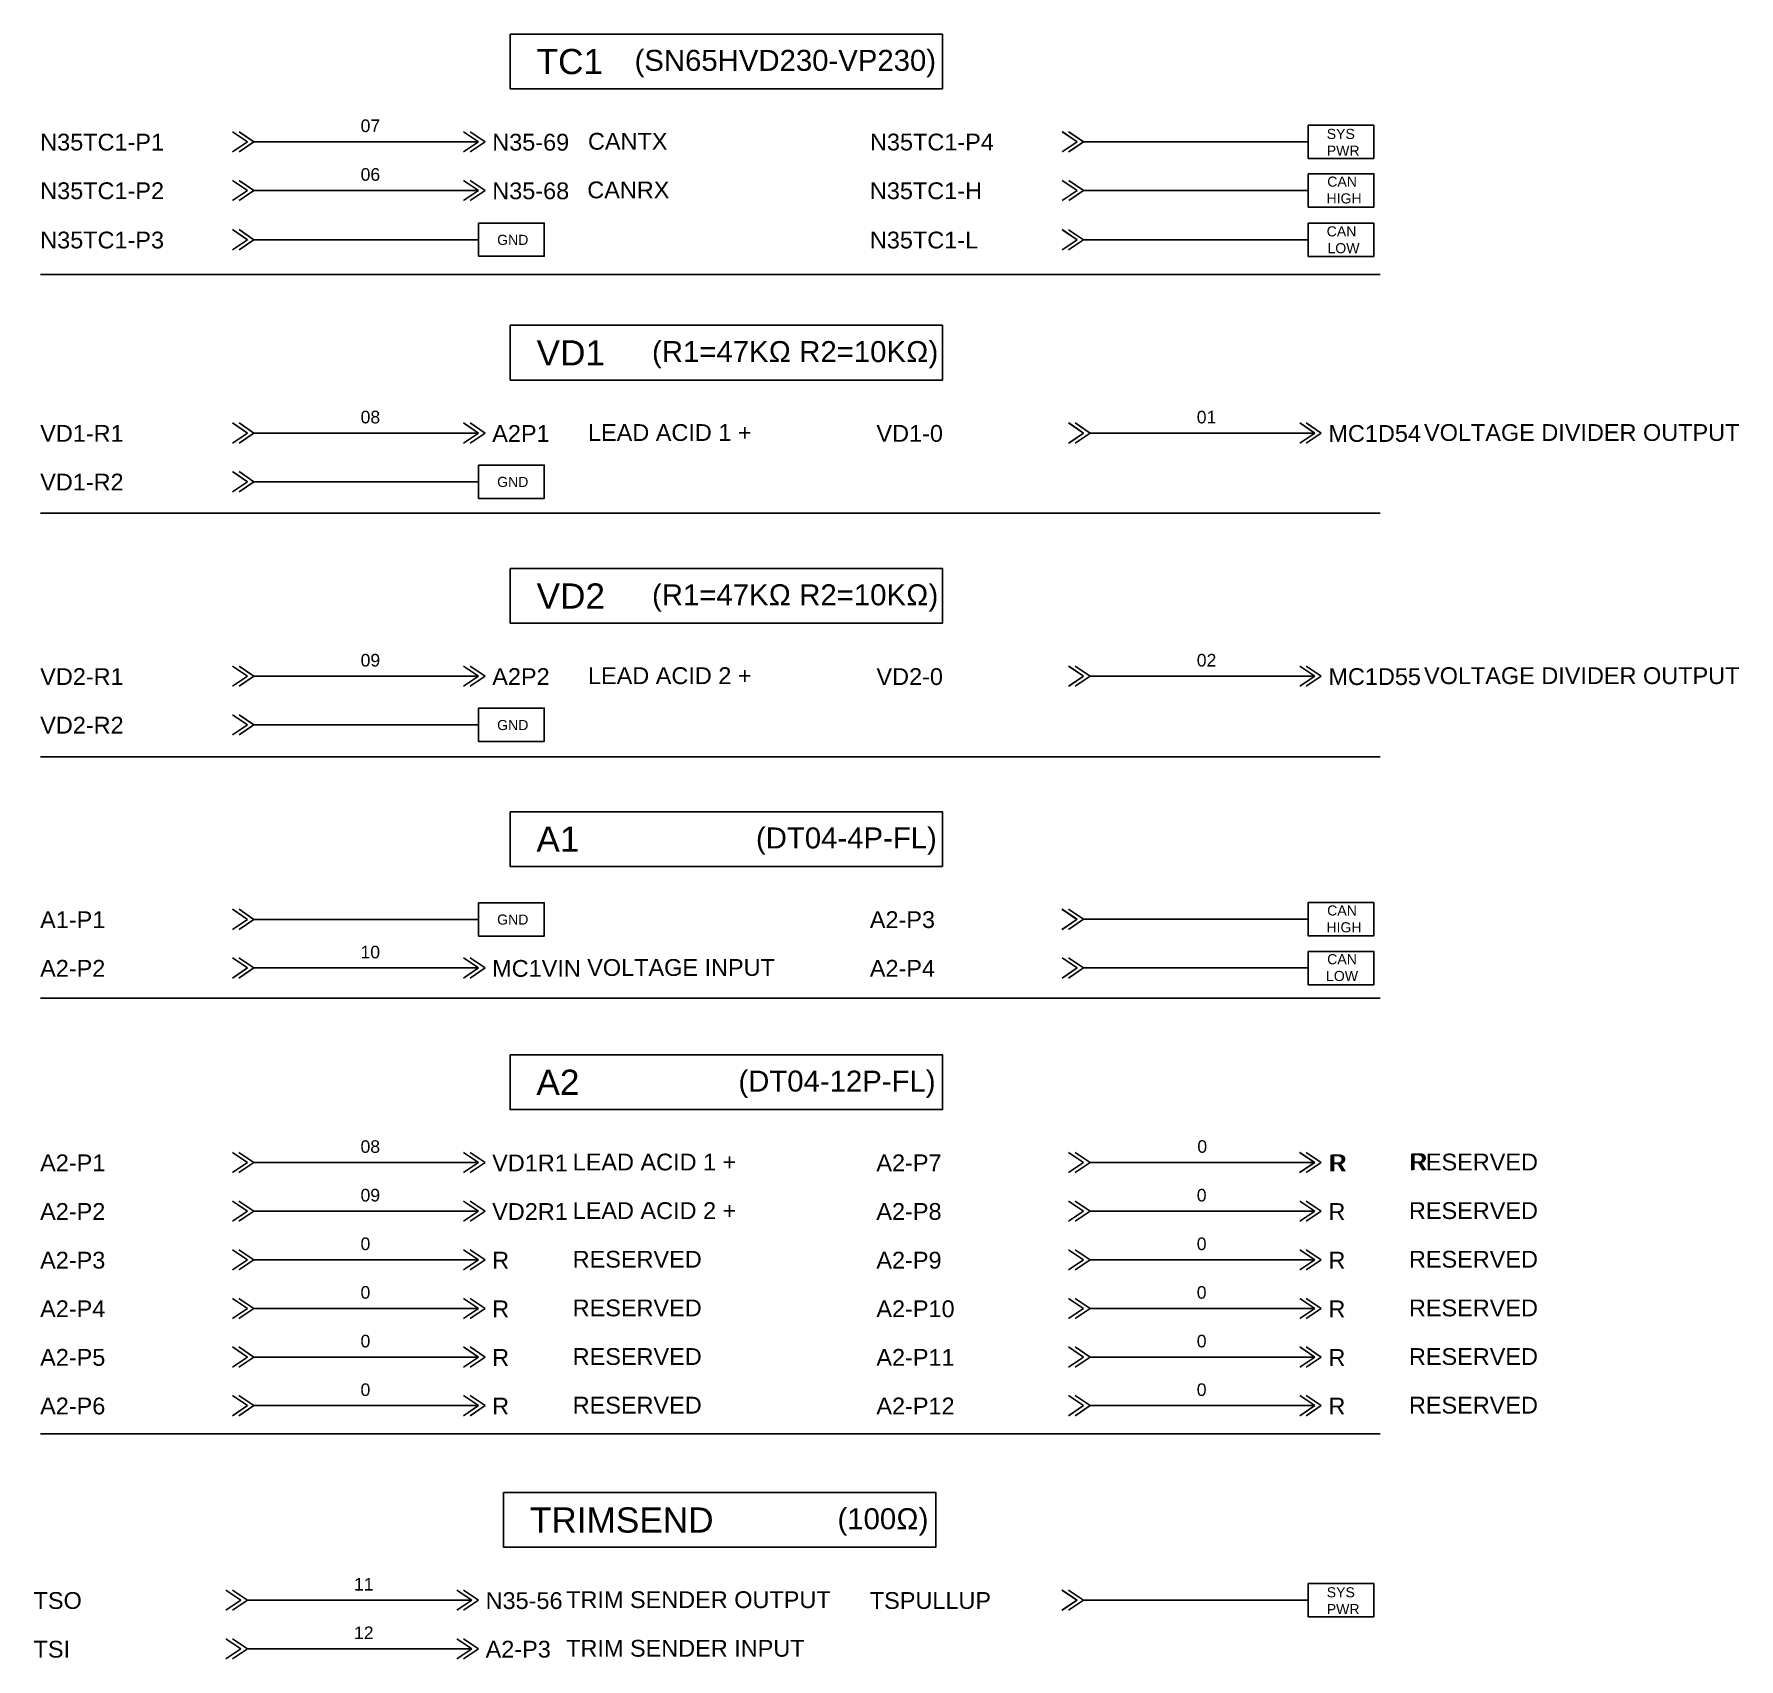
# Model space of a CAD drawing. Header units: millimetres. Extents: x 2700 to 2830, y 1916 to 1951.
# Drawn here: x 2721.97 to 2742.27, y 1932.09 to 1951.44 of the extents above; entities that cross this region are included whole.
import ezdxf

# ---------------------------------------------------------------- set-up
doc = ezdxf.new("R2010")
doc.units = ezdxf.units.MM
doc.layers.add('62', color=1, linetype='Continuous')
doc.styles.get("Standard").update_dxf_attribs({"font": 'arial.ttf'})

msp = doc.modelspace()

# ---------------------------------------------------------------- linework, layer by layer
at = {"color": 0}
for p, q in [((2724.329, 1950.281), (2724.507, 1950.161)), ((2724.329, 1950.041), (2724.507, 1950.161)), ((2724.407, 1950.281), (2724.585, 1950.161)), ((2724.407, 1950.041), (2724.585, 1950.161)), ((2727.082, 1950.281), (2727.26, 1950.161)), ((2727.082, 1950.041), (2727.26, 1950.161)), ((2727.16, 1950.281), (2727.338, 1950.161)), ((2727.16, 1950.041), (2727.338, 1950.161)), ((2734.21, 1950.281), (2734.388, 1950.161)), ((2734.21, 1950.041), (2734.388, 1950.161)), ((2734.211, 1950.282), (2734.39, 1950.162)), ((2734.211, 1950.042), (2734.39, 1950.162)), ((2734.288, 1950.281), (2734.466, 1950.161)), ((2734.288, 1950.281), (2734.466, 1950.161)), ((2734.288, 1950.041), (2734.466, 1950.161)), ((2734.288, 1950.041), (2734.466, 1950.161)), ((2734.289, 1950.281), (2734.467, 1950.161)), ((2734.289, 1950.281), (2734.467, 1950.161)), ((2734.289, 1950.041), (2734.467, 1950.161)), ((2734.289, 1950.041), (2734.467, 1950.161)), ((2734.289, 1950.041), (2734.467, 1950.161)), ((2724.329, 1949.702), (2724.507, 1949.582)), ((2724.407, 1949.702), (2724.585, 1949.582)), ((2727.082, 1949.702), (2727.26, 1949.582)), ((2727.16, 1949.702), (2727.338, 1949.582)), ((2734.211, 1949.702), (2734.389, 1949.582)), ((2734.211, 1949.702), (2734.389, 1949.582)), ((2734.289, 1949.702), (2734.467, 1949.582)), ((2724.329, 1949.462), (2724.507, 1949.582)), ((2724.407, 1949.462), (2724.585, 1949.582)), ((2727.082, 1949.462), (2727.26, 1949.582)), ((2727.16, 1949.462), (2727.338, 1949.582)), ((2734.211, 1949.462), (2734.389, 1949.582)), ((2734.211, 1949.462), (2734.389, 1949.582)), ((2734.289, 1949.462), (2734.467, 1949.582)), ((2724.328, 1949.115), (2724.506, 1948.995)), ((2724.329, 1949.115), (2724.507, 1948.995)), ((2724.329, 1949.115), (2724.507, 1948.995)), ((2724.407, 1949.115), (2724.585, 1948.995)), ((2734.209, 1949.113), (2734.388, 1948.993)), ((2734.211, 1949.115), (2734.389, 1948.995)), ((2734.287, 1949.113), (2734.466, 1948.993)), ((2724.328, 1948.875), (2724.506, 1948.995)), ((2724.329, 1948.875), (2724.507, 1948.995)), ((2724.329, 1948.875), (2724.507, 1948.995)), ((2724.329, 1948.875), (2724.507, 1948.995)), ((2724.407, 1948.875), (2724.585, 1948.995)), ((2734.209, 1948.873), (2734.388, 1948.993)), ((2734.211, 1948.875), (2734.389, 1948.995)), ((2734.287, 1948.873), (2734.466, 1948.993)), ((2724.329, 1946.812), (2724.507, 1946.692)), ((2724.329, 1946.572), (2724.507, 1946.692)), ((2724.407, 1946.812), (2724.585, 1946.692)), ((2724.407, 1946.572), (2724.585, 1946.692)), ((2727.082, 1946.812), (2727.26, 1946.692)), ((2727.082, 1946.572), (2727.26, 1946.692)), ((2727.16, 1946.812), (2727.338, 1946.692)), ((2727.16, 1946.572), (2727.338, 1946.692)), ((2734.288, 1946.812), (2734.466, 1946.692)), ((2734.288, 1946.812), (2734.466, 1946.692)), ((2734.288, 1946.572), (2734.466, 1946.692)), ((2734.288, 1946.572), (2734.466, 1946.692)), ((2734.289, 1946.812), (2734.467, 1946.692)), ((2734.289, 1946.812), (2734.467, 1946.692)), ((2734.289, 1946.572), (2734.467, 1946.692)), ((2734.289, 1946.572), (2734.467, 1946.692)), ((2734.289, 1946.572), (2734.467, 1946.692)), ((2734.366, 1946.812), (2734.544, 1946.692)), ((2734.366, 1946.572), (2734.544, 1946.692)), ((2737.04, 1946.812), (2737.219, 1946.692)), ((2737.04, 1946.572), (2737.219, 1946.692)), ((2737.118, 1946.812), (2737.297, 1946.692)), ((2737.118, 1946.572), (2737.297, 1946.692)), ((2724.328, 1946.232), (2724.506, 1946.112)), ((2724.328, 1945.992), (2724.506, 1946.112)), ((2724.329, 1946.232), (2724.507, 1946.112)), ((2724.329, 1946.232), (2724.507, 1946.112)), ((2724.329, 1946.232), (2724.507, 1946.112)), ((2724.329, 1945.992), (2724.507, 1946.112)), ((2724.329, 1945.992), (2724.507, 1946.112)), ((2724.329, 1945.992), (2724.507, 1946.112)), ((2724.329, 1945.992), (2724.507, 1946.112)), ((2724.407, 1946.232), (2724.585, 1946.112)), ((2724.407, 1945.992), (2724.585, 1946.112)), ((2724.329, 1943.915), (2724.507, 1943.795)), ((2724.407, 1943.915), (2724.585, 1943.795)), ((2727.082, 1943.915), (2727.26, 1943.795)), ((2727.16, 1943.915), (2727.338, 1943.795)), ((2734.288, 1943.915), (2734.466, 1943.795)), ((2734.288, 1943.915), (2734.466, 1943.795)), ((2734.289, 1943.915), (2734.467, 1943.795)), ((2734.289, 1943.915), (2734.467, 1943.795)), ((2734.366, 1943.915), (2734.544, 1943.795)), ((2737.04, 1943.915), (2737.219, 1943.795)), ((2737.118, 1943.915), (2737.297, 1943.795)), ((2724.329, 1943.675), (2724.507, 1943.795)), ((2724.407, 1943.675), (2724.585, 1943.795)), ((2727.082, 1943.675), (2727.26, 1943.795)), ((2727.16, 1943.675), (2727.338, 1943.795)), ((2734.288, 1943.675), (2734.466, 1943.795)), ((2734.288, 1943.675), (2734.466, 1943.795)), ((2734.289, 1943.675), (2734.467, 1943.795)), ((2734.289, 1943.675), (2734.467, 1943.795)), ((2734.289, 1943.675), (2734.467, 1943.795)), ((2734.366, 1943.675), (2734.544, 1943.795)), ((2737.04, 1943.675), (2737.219, 1943.795)), ((2737.118, 1943.675), (2737.297, 1943.795)), ((2724.328, 1943.336), (2724.506, 1943.216)), ((2724.328, 1943.096), (2724.506, 1943.216)), ((2724.329, 1943.336), (2724.507, 1943.216)), ((2724.329, 1943.336), (2724.507, 1943.216)), ((2724.329, 1943.336), (2724.507, 1943.216)), ((2724.329, 1943.096), (2724.507, 1943.216)), ((2724.329, 1943.096), (2724.507, 1943.216)), ((2724.329, 1943.096), (2724.507, 1943.216)), ((2724.329, 1943.096), (2724.507, 1943.216)), ((2724.407, 1943.336), (2724.585, 1943.216)), ((2724.407, 1943.096), (2724.585, 1943.216)), ((2724.328, 1941.019), (2724.506, 1940.899)), ((2724.328, 1941.019), (2724.506, 1940.899)), ((2724.329, 1941.019), (2724.507, 1940.899)), ((2724.329, 1941.019), (2724.507, 1940.899)), ((2724.329, 1941.019), (2724.507, 1940.899)), ((2724.407, 1941.019), (2724.585, 1940.899)), ((2734.208, 1941.019), (2734.387, 1940.899)), ((2734.21, 1941.02), (2734.388, 1940.9)), ((2734.21, 1941.02), (2734.388, 1940.9)), ((2734.21, 1941.02), (2734.388, 1940.9)), ((2734.288, 1941.02), (2734.466, 1940.9)), ((2724.328, 1940.779), (2724.506, 1940.899)), ((2724.328, 1940.779), (2724.506, 1940.899)), ((2724.329, 1940.779), (2724.507, 1940.899)), ((2724.329, 1940.779), (2724.507, 1940.899)), ((2724.329, 1940.779), (2724.507, 1940.899)), ((2724.329, 1940.779), (2724.507, 1940.899)), ((2724.407, 1940.779), (2724.585, 1940.899)), ((2734.208, 1940.779), (2734.387, 1940.899)), ((2734.21, 1940.78), (2734.388, 1940.9)), ((2734.21, 1940.78), (2734.388, 1940.9)), ((2734.21, 1940.78), (2734.388, 1940.9)), ((2734.288, 1940.78), (2734.466, 1940.9)), ((2724.328, 1940.44), (2724.506, 1940.32)), ((2724.406, 1940.44), (2724.584, 1940.32)), ((2727.08, 1940.44), (2727.259, 1940.32)), ((2727.158, 1940.44), (2727.337, 1940.32)), ((2734.21, 1940.44), (2734.388, 1940.32)), ((2734.21, 1940.44), (2734.388, 1940.32)), ((2734.288, 1940.44), (2734.466, 1940.32)), ((2724.328, 1940.2), (2724.506, 1940.32)), ((2724.406, 1940.2), (2724.584, 1940.32)), ((2727.08, 1940.2), (2727.259, 1940.32)), ((2727.158, 1940.2), (2727.337, 1940.32)), ((2734.21, 1940.2), (2734.388, 1940.32)), ((2734.21, 1940.2), (2734.388, 1940.32)), ((2734.288, 1940.2), (2734.466, 1940.32)), ((2724.328, 1938.123), (2724.506, 1938.003)), ((2724.406, 1938.123), (2724.584, 1938.003)), ((2727.08, 1938.123), (2727.259, 1938.003)), ((2727.158, 1938.123), (2727.337, 1938.003)), ((2734.286, 1938.123), (2734.465, 1938.003)), ((2734.288, 1938.123), (2734.466, 1938.003)), ((2734.364, 1938.123), (2734.543, 1938.003)), ((2734.366, 1938.123), (2734.544, 1938.003)), ((2737.039, 1938.123), (2737.218, 1938.003)), ((2737.04, 1938.123), (2737.219, 1938.003)), ((2737.117, 1938.123), (2737.295, 1938.003)), ((2737.118, 1938.123), (2737.297, 1938.003)), ((2724.328, 1937.883), (2724.506, 1938.003)), ((2724.406, 1937.883), (2724.584, 1938.003)), ((2727.08, 1937.883), (2727.259, 1938.003)), ((2727.158, 1937.883), (2727.337, 1938.003)), ((2734.286, 1937.883), (2734.465, 1938.003)), ((2734.288, 1937.883), (2734.466, 1938.003)), ((2734.364, 1937.883), (2734.543, 1938.003)), ((2734.366, 1937.883), (2734.544, 1938.003)), ((2737.039, 1937.883), (2737.218, 1938.003)), ((2737.04, 1937.883), (2737.219, 1938.003)), ((2737.117, 1937.883), (2737.295, 1938.003)), ((2737.118, 1937.883), (2737.297, 1938.003)), ((2724.328, 1937.544), (2724.506, 1937.424)), ((2724.406, 1937.544), (2724.584, 1937.424)), ((2727.08, 1937.544), (2727.259, 1937.424)), ((2727.158, 1937.544), (2727.337, 1937.424)), ((2734.288, 1937.544), (2734.466, 1937.424)), ((2734.366, 1937.544), (2734.544, 1937.424)), ((2737.04, 1937.544), (2737.219, 1937.424)), ((2737.118, 1937.544), (2737.297, 1937.424)), ((2724.328, 1937.304), (2724.506, 1937.424)), ((2724.406, 1937.304), (2724.584, 1937.424)), ((2727.08, 1937.304), (2727.259, 1937.424)), ((2727.158, 1937.304), (2727.337, 1937.424)), ((2734.288, 1937.304), (2734.466, 1937.424)), ((2734.366, 1937.304), (2734.544, 1937.424)), ((2737.04, 1937.304), (2737.219, 1937.424)), ((2737.118, 1937.304), (2737.297, 1937.424)), ((2724.328, 1936.964), (2724.506, 1936.844)), ((2724.406, 1936.964), (2724.584, 1936.844)), ((2727.08, 1936.964), (2727.259, 1936.844)), ((2727.158, 1936.964), (2727.337, 1936.844)), ((2734.288, 1936.964), (2734.466, 1936.844)), ((2734.366, 1936.964), (2734.544, 1936.844)), ((2737.04, 1936.964), (2737.219, 1936.844)), ((2737.118, 1936.964), (2737.297, 1936.844)), ((2724.328, 1936.724), (2724.506, 1936.844)), ((2724.406, 1936.724), (2724.584, 1936.844)), ((2727.08, 1936.724), (2727.259, 1936.844)), ((2727.158, 1936.724), (2727.337, 1936.844)), ((2734.288, 1936.724), (2734.466, 1936.844)), ((2734.366, 1936.724), (2734.544, 1936.844)), ((2737.04, 1936.724), (2737.219, 1936.844)), ((2737.118, 1936.724), (2737.297, 1936.844)), ((2724.328, 1936.385), (2724.506, 1936.265)), ((2724.406, 1936.385), (2724.584, 1936.265)), ((2727.08, 1936.385), (2727.259, 1936.265)), ((2727.158, 1936.385), (2727.337, 1936.265)), ((2734.288, 1936.385), (2734.466, 1936.265)), ((2734.366, 1936.385), (2734.544, 1936.265)), ((2737.04, 1936.385), (2737.219, 1936.265)), ((2737.118, 1936.385), (2737.297, 1936.265)), ((2724.328, 1936.145), (2724.506, 1936.265)), ((2724.406, 1936.145), (2724.584, 1936.265)), ((2727.08, 1936.145), (2727.259, 1936.265)), ((2727.158, 1936.145), (2727.337, 1936.265)), ((2734.288, 1936.145), (2734.466, 1936.265)), ((2734.366, 1936.145), (2734.544, 1936.265)), ((2737.04, 1936.145), (2737.219, 1936.265)), ((2737.118, 1936.145), (2737.297, 1936.265)), ((2724.328, 1935.806), (2724.506, 1935.686)), ((2724.328, 1935.566), (2724.506, 1935.686)), ((2724.406, 1935.806), (2724.584, 1935.686)), ((2724.406, 1935.566), (2724.584, 1935.686)), ((2727.08, 1935.806), (2727.259, 1935.686)), ((2727.08, 1935.566), (2727.259, 1935.686)), ((2727.158, 1935.806), (2727.337, 1935.686)), ((2727.158, 1935.566), (2727.337, 1935.686)), ((2734.288, 1935.806), (2734.466, 1935.686)), ((2734.288, 1935.566), (2734.466, 1935.686)), ((2734.366, 1935.806), (2734.544, 1935.686)), ((2734.366, 1935.566), (2734.544, 1935.686)), ((2737.04, 1935.806), (2737.219, 1935.686)), ((2737.04, 1935.566), (2737.219, 1935.686)), ((2737.118, 1935.806), (2737.297, 1935.686)), ((2737.118, 1935.566), (2737.297, 1935.686)), ((2724.328, 1935.227), (2724.506, 1935.107)), ((2724.328, 1934.987), (2724.506, 1935.107)), ((2724.406, 1935.227), (2724.584, 1935.107)), ((2724.406, 1934.987), (2724.584, 1935.107)), ((2727.08, 1935.227), (2727.259, 1935.107)), ((2727.08, 1934.987), (2727.259, 1935.107)), ((2727.158, 1935.227), (2727.337, 1935.107)), ((2727.158, 1934.987), (2727.337, 1935.107)), ((2734.288, 1935.227), (2734.466, 1935.107)), ((2734.288, 1934.987), (2734.466, 1935.107)), ((2734.366, 1935.227), (2734.544, 1935.107)), ((2734.366, 1934.987), (2734.544, 1935.107)), ((2737.04, 1935.227), (2737.219, 1935.107)), ((2737.04, 1934.987), (2737.219, 1935.107)), ((2737.118, 1935.227), (2737.297, 1935.107)), ((2737.118, 1934.987), (2737.297, 1935.107)), ((2724.25, 1932.91), (2724.428, 1932.79)), ((2724.328, 1932.91), (2724.506, 1932.79)), ((2727.002, 1932.91), (2727.181, 1932.79)), ((2727.08, 1932.91), (2727.259, 1932.79)), ((2734.208, 1932.91), (2734.387, 1932.79)), ((2734.21, 1932.91), (2734.388, 1932.79)), ((2734.21, 1932.91), (2734.388, 1932.79)), ((2734.288, 1932.91), (2734.466, 1932.79)), ((2724.25, 1932.67), (2724.428, 1932.79)), ((2724.328, 1932.67), (2724.506, 1932.79)), ((2727.002, 1932.67), (2727.181, 1932.79)), ((2727.08, 1932.67), (2727.259, 1932.79)), ((2734.208, 1932.67), (2734.387, 1932.79)), ((2734.21, 1932.67), (2734.388, 1932.79)), ((2734.21, 1932.67), (2734.388, 1932.79)), ((2734.288, 1932.67), (2734.466, 1932.79)), ((2724.25, 1932.33), (2724.428, 1932.21)), ((2724.328, 1932.33), (2724.506, 1932.21)), ((2727.002, 1932.33), (2727.181, 1932.21)), ((2727.08, 1932.33), (2727.259, 1932.21)), ((2724.25, 1932.09), (2724.428, 1932.21)), ((2724.328, 1932.09), (2724.506, 1932.21)), ((2727.002, 1932.09), (2727.181, 1932.21)), ((2727.08, 1932.09), (2727.259, 1932.21))]:
    msp.add_line(p, q, dxfattribs=at)
at = {"color": 0, "linetype": 'ByBlock'}
for p, q in [((2727.26, 1950.161), (2724.585, 1950.161)), ((2727.26, 1950.161), (2724.585, 1950.161)), ((2727.26, 1949.582), (2724.585, 1949.582)), ((2727.26, 1946.692), (2724.585, 1946.692)), ((2737.219, 1946.692), (2734.544, 1946.692)), ((2727.26, 1943.795), (2724.585, 1943.795)), ((2737.219, 1943.795), (2734.544, 1943.795)), ((2727.259, 1940.32), (2724.584, 1940.32)), ((2727.259, 1938.003), (2724.584, 1938.003)), ((2737.218, 1938.003), (2734.543, 1938.003)), ((2737.218, 1938.003), (2734.543, 1938.003)), ((2737.219, 1938.003), (2734.544, 1938.003)), ((2737.219, 1938.003), (2734.544, 1938.003)), ((2727.259, 1937.424), (2724.584, 1937.424)), ((2737.219, 1937.424), (2734.544, 1937.424)), ((2737.219, 1937.424), (2734.544, 1937.424)), ((2727.259, 1936.844), (2724.584, 1936.844)), ((2727.259, 1936.844), (2724.584, 1936.844)), ((2737.219, 1936.844), (2734.544, 1936.844)), ((2737.219, 1936.844), (2734.544, 1936.844)), ((2727.259, 1936.265), (2724.584, 1936.265)), ((2727.259, 1936.265), (2724.584, 1936.265)), ((2737.219, 1936.265), (2734.544, 1936.265)), ((2737.219, 1936.265), (2734.544, 1936.265)), ((2727.259, 1935.686), (2724.584, 1935.686)), ((2727.259, 1935.686), (2724.584, 1935.686)), ((2737.219, 1935.686), (2734.544, 1935.686)), ((2737.219, 1935.686), (2734.544, 1935.686)), ((2727.259, 1935.107), (2724.584, 1935.107)), ((2727.259, 1935.107), (2724.584, 1935.107)), ((2737.219, 1935.107), (2734.544, 1935.107)), ((2737.219, 1935.107), (2734.544, 1935.107)), ((2727.181, 1932.79), (2724.506, 1932.79)), ((2727.181, 1932.21), (2724.506, 1932.21))]:
    msp.add_line(p, q, dxfattribs=at)
at = {"color": 1, "linetype": 'ByBlock'}
for p, q in [((2737.141, 1950.161), (2734.466, 1950.161)), ((2737.141, 1950.161), (2734.466, 1950.161)), ((2737.141, 1932.79), (2734.466, 1932.79)), ((2737.141, 1932.79), (2734.466, 1932.79))]:
    msp.add_line(p, q, dxfattribs=at)
at = {"color": 254, "linetype": 'ByBlock'}
for p, q in [((2727.26, 1949.582), (2724.585, 1949.582)), ((2727.26, 1946.692), (2724.585, 1946.692)), ((2737.219, 1946.692), (2734.544, 1946.692)), ((2727.26, 1943.795), (2724.585, 1943.795)), ((2737.219, 1943.795), (2734.544, 1943.795)), ((2727.259, 1940.32), (2724.584, 1940.32)), ((2727.259, 1938.003), (2724.584, 1938.003)), ((2727.259, 1937.424), (2724.584, 1937.424)), ((2727.181, 1932.79), (2724.506, 1932.79)), ((2727.181, 1932.21), (2724.506, 1932.21))]:
    msp.add_line(p, q, dxfattribs=at)
at = {"color": 2, "linetype": 'ByBlock'}
for p, q in [((2737.142, 1949.582), (2734.467, 1949.582)), ((2737.142, 1949.582), (2734.467, 1949.582)), ((2737.141, 1940.9), (2734.466, 1940.9)), ((2737.141, 1940.9), (2734.466, 1940.9)), ((2737.141, 1940.32), (2734.466, 1940.32))]:
    msp.add_line(p, q, dxfattribs=at)
at = {"color": 5, "linetype": 'ByBlock'}
for p, q in [((2727.26, 1948.995), (2724.585, 1948.995)), ((2727.26, 1948.995), (2724.585, 1948.995)), ((2727.26, 1946.112), (2724.585, 1946.112)), ((2727.26, 1946.112), (2724.585, 1946.112)), ((2727.26, 1943.216), (2724.585, 1943.216)), ((2727.26, 1943.216), (2724.585, 1943.216)), ((2727.26, 1940.899), (2724.585, 1940.899)), ((2727.26, 1940.899), (2724.585, 1940.899))]:
    msp.add_line(p, q, dxfattribs=at)
at = {"color": 46, "linetype": 'ByBlock'}
msp.add_line((2737.141, 1948.993), (2734.466, 1948.993), dxfattribs=at)
at = {"color": 3, "linetype": 'ByBlock'}
for p, q in [((2737.141, 1948.993), (2734.466, 1948.993)), ((2737.141, 1940.32), (2734.466, 1940.32))]:
    msp.add_line(p, q, dxfattribs=at)
for p, q in [((2722.042, 1948.582), (2738, 1948.582)), ((2722.042, 1945.737), (2738, 1945.737)), ((2722.042, 1942.835), (2738, 1942.835)), ((2722.042, 1939.959), (2738, 1939.959)), ((2722.042, 1934.771), (2738, 1934.771))]:
    msp.add_line(p, q)
at = {"color": 0}
for points in [[(2727.637, 1951.444), (2732.785, 1951.444), (2732.785, 1950.792), (2727.637, 1950.792)], [(2737.141, 1950.359), (2737.923, 1950.359), (2737.923, 1949.963), (2737.141, 1949.963)], [(2737.142, 1949.78), (2737.924, 1949.78), (2737.924, 1949.383), (2737.142, 1949.383)], [(2727.26, 1949.193), (2728.042, 1949.193), (2728.042, 1948.797), (2727.26, 1948.797)], [(2737.141, 1949.192), (2737.922, 1949.192), (2737.922, 1948.795), (2737.141, 1948.795)], [(2727.637, 1947.975), (2732.785, 1947.975), (2732.785, 1947.323), (2727.637, 1947.323)], [(2727.26, 1946.311), (2728.042, 1946.311), (2728.042, 1945.914), (2727.26, 1945.914)], [(2727.637, 1945.078), (2732.785, 1945.078), (2732.785, 1944.427), (2727.637, 1944.427)], [(2727.26, 1943.415), (2728.042, 1943.415), (2728.042, 1943.018), (2727.26, 1943.018)], [(2727.636, 1942.182), (2732.784, 1942.182), (2732.784, 1941.53), (2727.636, 1941.53)], [(2727.26, 1941.098), (2728.042, 1941.098), (2728.042, 1940.701), (2727.26, 1940.701)], [(2737.141, 1941.099), (2737.923, 1941.099), (2737.923, 1940.702), (2737.141, 1940.702)], [(2737.141, 1940.518), (2737.923, 1940.518), (2737.923, 1940.121), (2737.141, 1940.121)], [(2727.636, 1939.286), (2732.784, 1939.286), (2732.784, 1938.634), (2727.636, 1938.634)], [(2727.558, 1934.073), (2732.706, 1934.073), (2732.706, 1933.421), (2727.558, 1933.421)], [(2737.141, 1932.988), (2737.923, 1932.988), (2737.923, 1932.591), (2737.141, 1932.591)]]:
    msp.add_lwpolyline(points, close=True, dxfattribs=at)

# ---------------------------------------------------------------- texts
for s, p in [('N35-69', (2727.423, 1950.056)), ('N35-68', (2727.423, 1949.477)), ('A2P1', (2727.423, 1946.587)), ('MC1D54', (2737.382, 1946.587)), ('A2P2', (2727.423, 1943.691)), ('MC1D55', (2737.382, 1943.691)), ('MC1VIN', (2727.422, 1940.215)), ('VD1R1', (2727.422, 1937.898)), ('R', (2737.382, 1937.898)), ('VD2R1', (2727.422, 1937.319)), ('R', (2737.382, 1937.319)), ('R', (2727.422, 1936.74)), ('R', (2737.382, 1936.74)), ('R', (2727.422, 1936.16)), ('R', (2737.382, 1936.16)), ('R', (2727.422, 1935.581)), ('R', (2737.382, 1935.581)), ('R', (2727.422, 1935.002)), ('R', (2737.382, 1935.002)), ('N35-56', (2727.344, 1932.685)), ('A2-P3', (2727.344, 1932.106))]:
    msp.add_text(s, height=0.2, dxfattribs=at).set_placement(p)
at = {"color": 104}
for s, p in [('CANTX', (2728.563, 1950.067)), ('CANRX', (2728.555, 1949.488)), ('LEAD ACID 1 +', (2728.563, 1946.598)), ('VOLTAGE DIVIDER OUTPUT', (2738.521, 1946.598)), ('LEAD ACID 2 +', (2728.563, 1943.702)), ('VOLTAGE DIVIDER OUTPUT', (2738.521, 1943.702)), ('VOLTAGE INPUT', (2728.554, 1940.226)), ('LEAD ACID 1 +', (2728.381, 1937.909)), ('RESERVED', (2738.341, 1937.909)), ('LEAD ACID 2 +', (2728.381, 1937.33)), ('RESERVED', (2738.341, 1937.33)), ('RESERVED', (2728.381, 1936.751)), ('RESERVED', (2738.341, 1936.751)), ('RESERVED', (2728.381, 1936.171)), ('RESERVED', (2738.341, 1936.171)), ('RESERVED', (2728.381, 1935.592)), ('RESERVED', (2738.341, 1935.592)), ('RESERVED', (2728.381, 1935.013)), ('RESERVED', (2738.341, 1935.013)), ('TRIM SENDER OUTPUT', (2728.303, 1932.696)), ('TRIM SENDER INPUT', (2728.303, 1932.117))]:
    msp.add_text(s, height=0.2, dxfattribs=at).set_placement(p)
at = {"color": 0, "attachment_point": 1}
for s, insert, char_height, width in [('TC1', (2727.951, 1951.267), 0.3, 28.471), ('SYS\\PPWR', (2737.362, 1950.315), 0.12, 4.24735), ('N35TC1-P1', (2722.039, 1950.257), 0.2, 28.51999), ('N35TC1-P4', (2731.922, 1950.258), 0.2, 28.51999), ('\\pxqc;CAN \\P HIGH', (2737.282, 1949.747), 0.12, 0.52614), ('N35TC1-P2', (2722.039, 1949.678), 0.2, 28.51999), ('N35TC1-H', (2731.921, 1949.678), 0.2, 28.51999), ('N35TC1-P3', (2722.039, 1949.091), 0.2, 28.51999), ('N35TC1-L', (2731.921, 1949.091), 0.2, 28.51999), ('\\pxqc;CAN\\P LOW', (2737.306, 1949.154), 0.12, 0.46507), ('GND', (2727.481, 1949.053), 0.12, 3.64802), ('VD1', (2727.951, 1947.797), 0.3, 28.471), ('VD1-R1', (2722.039, 1946.788), 0.2, 28.51999), ('VD1-0', (2731.999, 1946.788), 0.2, 28.51999), ('VD1-R2', (2722.039, 1946.208), 0.2, 28.51999), ('GND', (2727.481, 1946.17), 0.12, 3.64802), ('VD2', (2727.951, 1944.901), 0.3, 28.471), ('VD2-R1', (2722.039, 1943.891), 0.2, 28.51999), ('VD2-0', (2731.999, 1943.891), 0.2, 28.51999), ('VD2-R2', (2722.039, 1943.312), 0.2, 28.51999), ('GND', (2727.481, 1943.274), 0.12, 3.64802), ('A1', (2727.949, 1942.005), 0.3, 28.471), ('A1-P1', (2722.038, 1940.995), 0.2, 28.51999), ('A2-P3', (2731.92, 1940.996), 0.2, 28.51999), ('\\pxqc;CAN \\P HIGH', (2737.281, 1941.065), 0.12, 0.52614), ('GND', (2727.481, 1940.957), 0.12, 3.64802), ('A2-P2', (2722.038, 1940.416), 0.2, 28.51999), ('A2-P4', (2731.92, 1940.416), 0.2, 28.51999), ('\\pxqc;CAN \\PLOW', (2737.281, 1940.485), 0.12, 0.52614), ('A2', (2727.949, 1939.109), 0.3, 28.471), ('A2-P1', (2722.038, 1938.099), 0.2, 28.51999), ('A2-P7', (2731.998, 1938.099), 0.2, 28.51999), ('R', (2737.402, 1938.099), 0.2, 11.07866), ('A2-P2', (2722.038, 1937.52), 0.2, 28.51999), ('A2-P8', (2731.998, 1937.52), 0.2, 28.51999), ('A2-P3', (2722.038, 1936.94), 0.2, 28.51999), ('A2-P9', (2731.998, 1936.94), 0.2, 28.51999), ('A2-P4', (2722.038, 1936.361), 0.2, 28.51999), ('A2-P10', (2731.998, 1936.361), 0.2, 28.51999), ('A2-P5', (2722.038, 1935.782), 0.2, 28.51999), ('A2-P11', (2731.998, 1935.782), 0.2, 28.51999), ('A2-P6', (2722.038, 1935.203), 0.2, 28.51999), ('A2-P12', (2731.998, 1935.203), 0.2, 28.51999), ('TRIMSEND', (2727.871, 1933.895), 0.3, 28.471), ('TSO', (2721.96, 1932.886), 0.2, 28.51999), ('TSPULLUP', (2731.92, 1932.886), 0.2, 28.51999), ('SYS\\PPWR', (2737.362, 1932.944), 0.12, 4.24735), ('TSI', (2721.96, 1932.306), 0.2, 28.51999)]:
    msp.add_mtext(s, dxfattribs=dict(at, insert=insert, char_height=char_height, width=width))
at = {"color": 104, "insert": (2738.362, 1938.113), "char_height": 0.2, "width": 14.65847, "attachment_point": 1}
msp.add_mtext('R', dxfattribs=at)
at = {"layer": '62', "color": 0}
for s, p in [('07', (2725.855, 1950.277)), ('06', (2725.855, 1949.697)), ('08', (2725.855, 1946.807)), ('01', (2735.814, 1946.807)), ('09', (2725.855, 1943.911)), ('02', (2735.814, 1943.911)), ('10', (2725.854, 1940.435)), ('08', (2725.854, 1938.118)), ('09', (2725.854, 1937.539)), ('0', (2735.814, 1937.539)), ('0', (2725.854, 1936.96)), ('0', (2735.814, 1936.96)), ('0', (2725.854, 1936.381)), ('0', (2735.814, 1936.381)), ('0', (2725.854, 1935.801)), ('0', (2735.814, 1935.801)), ('0', (2725.854, 1935.222)), ('0', (2735.814, 1935.222)), ('11', (2725.776, 1932.905)), ('12', (2725.776, 1932.326))]:
    msp.add_text(s, height=0.15, dxfattribs=at).set_placement(p)
at = {"layer": '62', "color": 0, "linetype": 'ByBlock', "attachment_point": 1}
for s, insert, char_height, width in [('(SN65HVD230-VP230)', (2729.118, 1951.256), 0.25, 25.15334), ('(R1=47KΩ R2=10KΩ)', (2729.326, 1947.787), 0.25, 25.15334), ('(R1=47KΩ R2=10KΩ)', (2729.326, 1944.89), 0.25, 25.15334), ('(DT04-4P-FL)', (2730.564, 1941.994), 0.25, 25.15334), ('(DT04-12P-FL)', (2730.355, 1939.098), 0.25, 25.15334), ('0', (2735.821, 1938.269), 0.15, 0.7957), ('(100Ω)', (2731.535, 1933.885), 0.25, 25.15334)]:
    msp.add_mtext(s, dxfattribs=dict(at, insert=insert, char_height=char_height, width=width))

doc.saveas('drawing.dxf')
